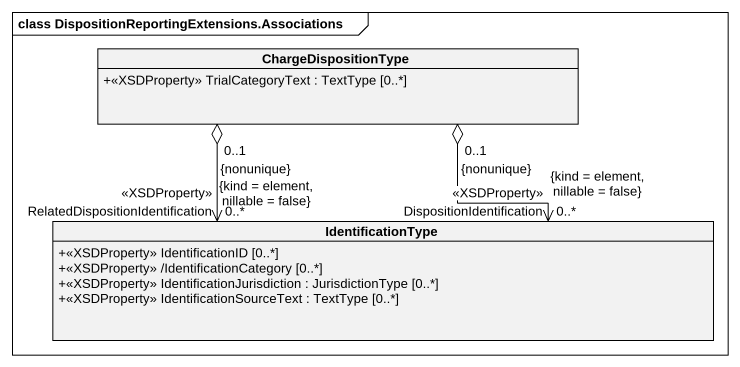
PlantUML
@startuml
mainframe class DispositionReportingExtensions.Associations
hide circle
hide empty members
skinparam classAttributeIconSize 0
class ChargeDispositionType {
  +<<XSDProperty>> TrialCategoryText : TextType [0..*]
}
class IdentificationType {
  +<<XSDProperty>> IdentificationID [0..*]
  +<<XSDProperty>> /IdentificationCategory [0..*]
  +<<XSDProperty>> IdentificationJurisdiction : JurisdictionType [0..*]
  +<<XSDProperty>> IdentificationSourceText : TextType [0..*]
}
ChargeDispositionType "0..1\n{nonunique}" o--> "RelatedDispositionIdentification\n<<XSDProperty>>\n0..*\n{kind = element, nillable = false}" IdentificationType
ChargeDispositionType "0..1\n{nonunique}" o--> "DispositionIdentification\n<<XSDProperty>>\n0..*\n{kind = element, nillable = false}" IdentificationType
@enduml
